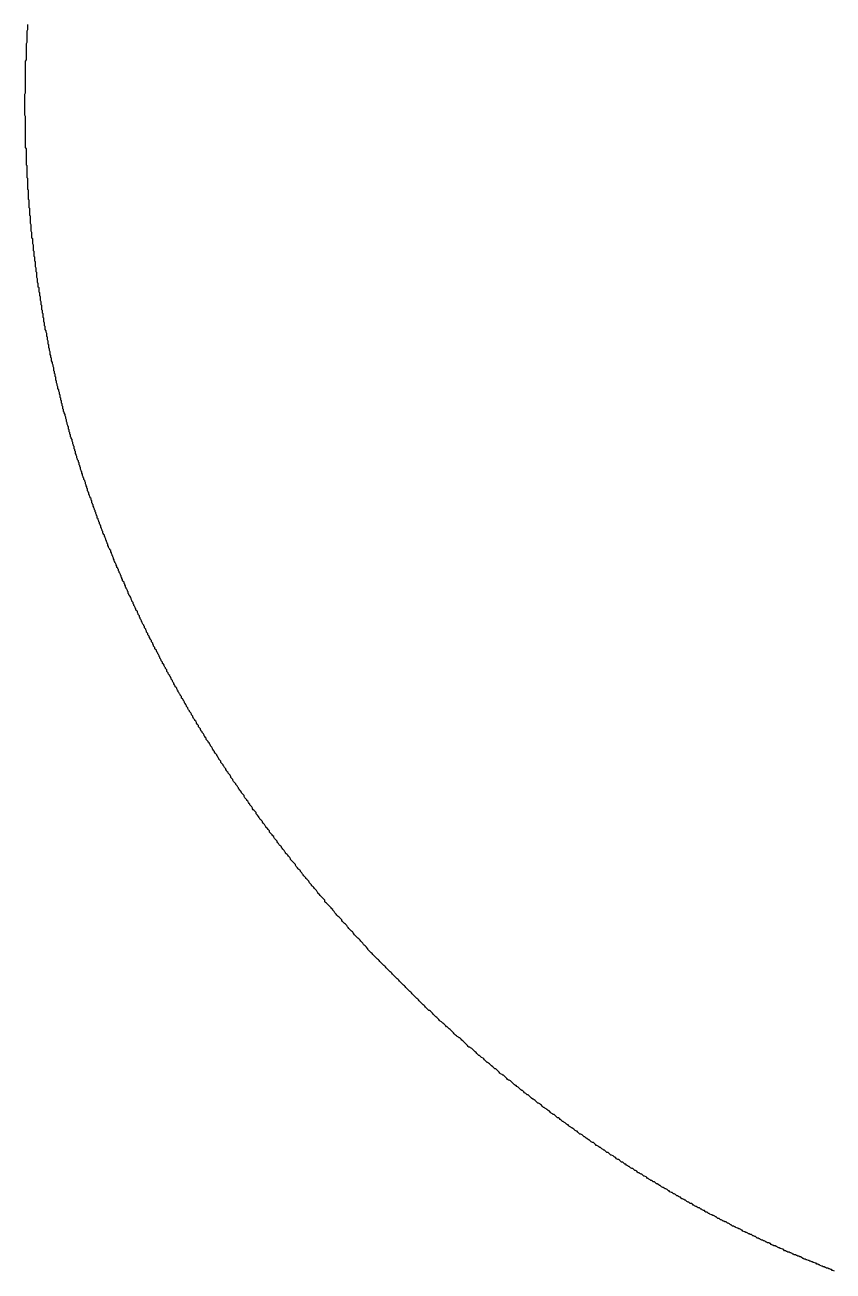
# Model space of a CAD drawing. Header units: millimetres. Extents: x 289 to 9778, y -894 to 6380.
# Drawn here: x 7107.47 to 7118.97, y 503.49 to 521.23 of the extents above; entities that cross this region are included whole.
import ezdxf

# ---------------------------------------------------------------- set-up
doc = ezdxf.new("R2010")
doc.units = ezdxf.units.MM

msp = doc.modelspace()

# ---------------------------------------------------------------- linework, layer by layer
msp.add_polyline3d([(7118.99, 503.488, 0), (7118.97, 503.498, 0), (7118.96, 503.498, 0), (7118.95, 503.508, 0), (7118.94, 503.508, 0), (7118.92, 503.518, 0), (7118.91, 503.518, 0), (7118.9, 503.528, 0), (7118.88, 503.528, 0), (7118.87, 503.538, 0), (7118.86, 503.538, 0), (7118.85, 503.548, 0), (7118.83, 503.548, 0), (7118.82, 503.558, 0), (7118.81, 503.558, 0), (7118.79, 503.568, 0), (7118.78, 503.578, 0), (7118.77, 503.578, 0), (7118.76, 503.588, 0), (7118.74, 503.588, 0), (7118.73, 503.598, 0), (7118.72, 503.598, 0), (7118.7, 503.608, 0), (7118.69, 503.608, 0), (7118.68, 503.618, 0), (7118.67, 503.618, 0), (7118.65, 503.628, 0), (7118.64, 503.628, 0), (7118.63, 503.638, 0), (7118.62, 503.638, 0), (7118.6, 503.648, 0), (7118.59, 503.648, 0), (7118.58, 503.658, 0), (7118.56, 503.658, 0), (7118.55, 503.668, 0), (7118.54, 503.668, 0), (7118.53, 503.678, 0), (7118.51, 503.688, 0), (7118.5, 503.688, 0), (7118.49, 503.698, 0), (7118.47, 503.698, 0), (7118.46, 503.708, 0), (7118.45, 503.708, 0), (7118.44, 503.718, 0), (7118.42, 503.718, 0), (7118.41, 503.728, 0), (7118.4, 503.728, 0), (7118.39, 503.738, 0), (7118.37, 503.748, 0), (7118.36, 503.748, 0), (7118.35, 503.758, 0), (7118.33, 503.758, 0), (7118.32, 503.768, 0), (7118.31, 503.768, 0), (7118.3, 503.778, 0), (7118.28, 503.778, 0), (7118.27, 503.788, 0), (7118.26, 503.798, 0), (7118.25, 503.798, 0), (7118.23, 503.808, 0), (7118.22, 503.808, 0), (7118.21, 503.818, 0), (7118.2, 503.818, 0), (7118.18, 503.828, 0), (7118.17, 503.838, 0), (7118.16, 503.838, 0), (7118.15, 503.848, 0), (7118.13, 503.848, 0), (7118.12, 503.858, 0), (7118.11, 503.858, 0), (7118.09, 503.868, 0), (7118.08, 503.878, 0), (7118.07, 503.878, 0), (7118.06, 503.888, 0), (7118.04, 503.888, 0), (7118.03, 503.898, 0), (7118.02, 503.898, 0), (7118.01, 503.908, 0), (7117.99, 503.918, 0), (7117.98, 503.918, 0), (7117.97, 503.928, 0), (7117.96, 503.928, 0), (7117.94, 503.938, 0), (7117.93, 503.948, 0), (7117.92, 503.948, 0), (7117.91, 503.958, 0), (7117.89, 503.958, 0), (7117.88, 503.968, 0), (7117.87, 503.978, 0), (7117.86, 503.978, 0), (7117.84, 503.988, 0), (7117.83, 503.988, 0), (7117.82, 503.998, 0), (7117.81, 504.008, 0), (7117.79, 504.008, 0), (7117.78, 504.018, 0), (7117.77, 504.018, 0), (7117.76, 504.028, 0), (7117.74, 504.038, 0), (7117.73, 504.038, 0), (7117.72, 504.048, 0), (7117.71, 504.048, 0), (7117.69, 504.058, 0), (7117.68, 504.068, 0), (7117.67, 504.068, 0), (7117.66, 504.078, 0), (7117.64, 504.088, 0), (7117.63, 504.088, 0), (7117.62, 504.098, 0), (7117.61, 504.098, 0), (7117.59, 504.108, 0), (7117.58, 504.118, 0), (7117.57, 504.118, 0), (7117.56, 504.128, 0), (7117.54, 504.128, 0), (7117.53, 504.138, 0), (7117.52, 504.148, 0), (7117.51, 504.148, 0), (7117.5, 504.158, 0), (7117.48, 504.168, 0), (7117.47, 504.168, 0), (7117.46, 504.178, 0), (7117.45, 504.188, 0), (7117.43, 504.188, 0), (7117.42, 504.198, 0), (7117.41, 504.198, 0), (7117.4, 504.208, 0), (7117.38, 504.218, 0), (7117.37, 504.218, 0), (7117.36, 504.228, 0), (7117.35, 504.238, 0), (7117.33, 504.238, 0), (7117.32, 504.248, 0), (7117.31, 504.258, 0), (7117.3, 504.258, 0), (7117.29, 504.268, 0), (7117.27, 504.278, 0), (7117.26, 504.278, 0), (7117.25, 504.288, 0), (7117.24, 504.288, 0), (7117.22, 504.298, 0), (7117.21, 504.308, 0), (7117.2, 504.308, 0), (7117.19, 504.318, 0), (7117.18, 504.328, 0), (7117.16, 504.328, 0), (7117.15, 504.338, 0), (7117.14, 504.348, 0), (7117.13, 504.348, 0), (7117.11, 504.358, 0), (7117.1, 504.368, 0), (7117.09, 504.368, 0), (7117.08, 504.378, 0), (7117.07, 504.388, 0), (7117.05, 504.388, 0), (7117.04, 504.398, 0), (7117.03, 504.408, 0), (7117.02, 504.408, 0), (7117, 504.418, 0), (7116.99, 504.428, 0), (7116.98, 504.428, 0), (7116.97, 504.438, 0), (7116.96, 504.448, 0), (7116.94, 504.448, 0), (7116.93, 504.458, 0), (7116.92, 504.468, 0), (7116.91, 504.468, 0), (7116.89, 504.478, 0), (7116.88, 504.488, 0), (7116.87, 504.498, 0), (7116.86, 504.498, 0), (7116.85, 504.508, 0), (7116.83, 504.518, 0), (7116.82, 504.518, 0), (7116.81, 504.528, 0), (7116.8, 504.538, 0), (7116.79, 504.538, 0), (7116.77, 504.548, 0), (7116.76, 504.558, 0), (7116.75, 504.558, 0), (7116.74, 504.568, 0), (7116.73, 504.578, 0), (7116.71, 504.588, 0), (7116.7, 504.588, 0), (7116.69, 504.598, 0), (7116.68, 504.608, 0), (7116.67, 504.608, 0), (7116.65, 504.618, 0), (7116.64, 504.628, 0), (7116.63, 504.628, 0), (7116.62, 504.638, 0), (7116.61, 504.648, 0), (7116.59, 504.658, 0), (7116.58, 504.658, 0), (7116.57, 504.668, 0), (7116.56, 504.678, 0), (7116.55, 504.678, 0), (7116.53, 504.688, 0), (7116.52, 504.698, 0), (7116.51, 504.708, 0), (7116.5, 504.708, 0), (7116.49, 504.718, 0), (7116.47, 504.728, 0), (7116.46, 504.728, 0), (7116.45, 504.738, 0), (7116.44, 504.748, 0), (7116.43, 504.758, 0), (7116.41, 504.758, 0), (7116.4, 504.768, 0), (7116.39, 504.778, 0), (7116.38, 504.778, 0), (7116.37, 504.788, 0), (7116.35, 504.798, 0), (7116.34, 504.808, 0), (7116.33, 504.808, 0), (7116.32, 504.818, 0), (7116.31, 504.828, 0), (7116.29, 504.838, 0), (7116.28, 504.838, 0), (7116.27, 504.848, 0), (7116.26, 504.858, 0), (7116.25, 504.868, 0), (7116.24, 504.868, 0), (7116.22, 504.878, 0), (7116.21, 504.888, 0), (7116.2, 504.888, 0), (7116.19, 504.898, 0), (7116.18, 504.908, 0), (7116.16, 504.918, 0), (7116.15, 504.918, 0), (7116.14, 504.928, 0), (7116.13, 504.938, 0), (7116.12, 504.948, 0), (7116.11, 504.948, 0), (7116.09, 504.958, 0), (7116.08, 504.968, 0), (7116.07, 504.978, 0), (7116.06, 504.978, 0), (7116.05, 504.988, 0), (7116.03, 504.998, 0), (7116.02, 505.008, 0), (7116.01, 505.008, 0), (7116, 505.018, 0), (7115.99, 505.028, 0), (7115.98, 505.038, 0), (7115.96, 505.038, 0), (7115.95, 505.048, 0), (7115.94, 505.058, 0), (7115.93, 505.068, 0), (7115.92, 505.078, 0), (7115.91, 505.078, 0), (7115.89, 505.088, 0), (7115.88, 505.098, 0), (7115.87, 505.108, 0), (7115.86, 505.108, 0), (7115.85, 505.118, 0), (7115.84, 505.128, 0), (7115.82, 505.138, 0), (7115.81, 505.138, 0), (7115.8, 505.148, 0), (7115.79, 505.158, 0), (7115.78, 505.168, 0), (7115.77, 505.178, 0), (7115.75, 505.178, 0), (7115.74, 505.188, 0), (7115.73, 505.198, 0), (7115.72, 505.208, 0), (7115.71, 505.208, 0), (7115.7, 505.218, 0), (7115.68, 505.228, 0), (7115.67, 505.238, 0), (7115.66, 505.248, 0), (7115.65, 505.248, 0), (7115.64, 505.258, 0), (7115.63, 505.268, 0), (7115.61, 505.278, 0), (7115.6, 505.278, 0), (7115.59, 505.288, 0), (7115.58, 505.298, 0), (7115.57, 505.308, 0), (7115.56, 505.318, 0), (7115.55, 505.318, 0), (7115.53, 505.328, 0), (7115.52, 505.338, 0), (7115.51, 505.348, 0), (7115.5, 505.358, 0), (7115.49, 505.358, 0), (7115.48, 505.368, 0), (7115.46, 505.378, 0), (7115.45, 505.388, 0), (7115.44, 505.398, 0), (7115.43, 505.398, 0), (7115.42, 505.408, 0), (7115.41, 505.418, 0), (7115.4, 505.428, 0), (7115.38, 505.438, 0), (7115.37, 505.438, 0), (7115.36, 505.448, 0), (7115.35, 505.458, 0), (7115.34, 505.468, 0), (7115.33, 505.478, 0), (7115.32, 505.478, 0), (7115.3, 505.488, 0), (7115.29, 505.498, 0), (7115.28, 505.508, 0), (7115.27, 505.518, 0), (7115.26, 505.528, 0), (7115.25, 505.528, 0), (7115.24, 505.538, 0), (7115.22, 505.548, 0), (7115.21, 505.558, 0), (7115.2, 505.568, 0), (7115.19, 505.568, 0), (7115.18, 505.578, 0), (7115.17, 505.588, 0), (7115.16, 505.598, 0), (7115.14, 505.608, 0), (7115.13, 505.618, 0), (7115.12, 505.618, 0), (7115.11, 505.628, 0), (7115.1, 505.638, 0), (7115.09, 505.648, 0), (7115.08, 505.658, 0), (7115.07, 505.668, 0), (7115.05, 505.668, 0), (7115.04, 505.678, 0), (7115.03, 505.688, 0), (7115.02, 505.698, 0), (7115.01, 505.708, 0), (7115, 505.718, 0), (7114.99, 505.718, 0), (7114.98, 505.728, 0), (7114.96, 505.738, 0), (7114.95, 505.748, 0), (7114.94, 505.758, 0), (7114.93, 505.768, 0), (7114.92, 505.768, 0), (7114.91, 505.778, 0), (7114.9, 505.788, 0), (7114.89, 505.798, 0), (7114.87, 505.808, 0), (7114.86, 505.818, 0), (7114.85, 505.818, 0), (7114.84, 505.828, 0), (7114.83, 505.838, 0), (7114.82, 505.848, 0), (7114.81, 505.858, 0), (7114.8, 505.868, 0), (7114.78, 505.878, 0), (7114.77, 505.878, 0), (7114.76, 505.888, 0), (7114.75, 505.898, 0), (7114.74, 505.908, 0), (7114.73, 505.918, 0), (7114.72, 505.928, 0), (7114.71, 505.938, 0), (7114.7, 505.938, 0), (7114.68, 505.948, 0), (7114.67, 505.958, 0), (7114.66, 505.968, 0), (7114.65, 505.978, 0), (7114.64, 505.988, 0), (7114.63, 505.998, 0), (7114.62, 505.998, 0), (7114.61, 506.008, 0), (7114.6, 506.018, 0), (7114.58, 506.028, 0), (7114.57, 506.038, 0), (7114.56, 506.048, 0), (7114.55, 506.058, 0), (7114.54, 506.058, 0), (7114.53, 506.068, 0), (7114.52, 506.078, 0), (7114.51, 506.088, 0), (7114.5, 506.098, 0), (7114.49, 506.108, 0), (7114.47, 506.118, 0), (7114.46, 506.128, 0), (7114.45, 506.128, 0), (7114.44, 506.138, 0), (7114.43, 506.148, 0), (7114.42, 506.158, 0), (7114.41, 506.168, 0), (7114.4, 506.178, 0), (7114.39, 506.188, 0), (7114.38, 506.198, 0), (7114.36, 506.208, 0), (7114.35, 506.208, 0), (7114.34, 506.218, 0), (7114.33, 506.228, 0), (7114.32, 506.238, 0), (7114.31, 506.248, 0), (7114.3, 506.258, 0), (7114.29, 506.268, 0), (7114.28, 506.278, 0), (7114.27, 506.278, 0), (7114.26, 506.288, 0), (7114.24, 506.298, 0), (7114.23, 506.308, 0), (7114.22, 506.318, 0), (7114.21, 506.328, 0), (7114.2, 506.338, 0), (7114.19, 506.348, 0), (7114.18, 506.358, 0), (7114.17, 506.368, 0), (7114.16, 506.368, 0), (7114.15, 506.378, 0), (7114.14, 506.388, 0), (7114.13, 506.398, 0), (7114.11, 506.408, 0), (7114.1, 506.418, 0), (7114.09, 506.428, 0), (7114.08, 506.438, 0), (7114.07, 506.448, 0), (7114.06, 506.458, 0), (7114.05, 506.458, 0), (7114.04, 506.468, 0), (7114.03, 506.478, 0), (7114.02, 506.488, 0), (7114.01, 506.498, 0), (7114, 506.508, 0), (7113.99, 506.518, 0), (7113.97, 506.528, 0), (7113.96, 506.538, 0), (7113.95, 506.548, 0), (7113.94, 506.558, 0), (7113.93, 506.558, 0), (7113.92, 506.568, 0), (7113.91, 506.578, 0), (7113.9, 506.588, 0), (7113.89, 506.598, 0), (7113.88, 506.608, 0), (7113.87, 506.618, 0), (7113.86, 506.628, 0), (7113.85, 506.638, 0), (7113.84, 506.648, 0), (7113.83, 506.658, 0), (7113.81, 506.668, 0), (7113.8, 506.678, 0), (7113.79, 506.678, 0), (7113.78, 506.688, 0), (7113.77, 506.698, 0), (7113.76, 506.708, 0), (7113.75, 506.718, 0), (7113.74, 506.728, 0), (7113.73, 506.738, 0), (7113.72, 506.748, 0), (7113.71, 506.758, 0), (7113.7, 506.768, 0), (7113.69, 506.778, 0), (7113.68, 506.788, 0), (7113.67, 506.798, 0), (7113.66, 506.808, 0), (7113.65, 506.808, 0), (7113.64, 506.818, 0), (7113.62, 506.828, 0), (7113.61, 506.838, 0), (7113.6, 506.848, 0), (7113.59, 506.858, 0), (7113.58, 506.868, 0), (7113.57, 506.878, 0), (7113.56, 506.888, 0), (7113.55, 506.898, 0), (7113.54, 506.908, 0), (7113.53, 506.918, 0), (7113.52, 506.928, 0), (7113.51, 506.938, 0), (7113.5, 506.948, 0), (7113.49, 506.958, 0), (7113.48, 506.968, 0), (7113.47, 506.968, 0), (7113.46, 506.978, 0), (7113.45, 506.988, 0), (7113.44, 506.998, 0), (7113.43, 507.008, 0), (7113.42, 507.018, 0), (7113.41, 507.028, 0), (7113.4, 507.038, 0), (7113.38, 507.048, 0), (7113.37, 507.058, 0), (7113.36, 507.068, 0), (7113.35, 507.078, 0), (7113.34, 507.088, 0), (7113.33, 507.098, 0), (7113.32, 507.108, 0), (7113.31, 507.118, 0), (7113.3, 507.128, 0), (7113.29, 507.138, 0), (7113.28, 507.148, 0), (7113.27, 507.158, 0), (7113.26, 507.168, 0), (7113.25, 507.178, 0), (7113.24, 507.188, 0), (7113.23, 507.198, 0), (7113.22, 507.198, 0), (7113.21, 507.208, 0), (7113.2, 507.218, 0), (7113.19, 507.228, 0), (7113.18, 507.238, 0), (7113.17, 507.248, 0), (7113.16, 507.258, 0), (7113.15, 507.268, 0), (7113.14, 507.278, 0), (7113.13, 507.288, 0), (7113.12, 507.298, 0), (7113.11, 507.308, 0), (7113.1, 507.318, 0), (7113.09, 507.328, 0), (7113.08, 507.338, 0), (7113.07, 507.348, 0), (7113.06, 507.358, 0), (7113.05, 507.368, 0), (7113.04, 507.378, 0), (7113.03, 507.388, 0), (7113.02, 507.398, 0), (7113.01, 507.408, 0), (7113, 507.418, 0), (7112.99, 507.428, 0), (7112.98, 507.438, 0), (7112.97, 507.448, 0), (7112.96, 507.458, 0), (7112.95, 507.468, 0), (7112.94, 507.478, 0), (7112.93, 507.488, 0), (7112.92, 507.498, 0), (7112.91, 507.508, 0), (7112.9, 507.518, 0), (7112.89, 507.528, 0), (7112.88, 507.538, 0), (7112.87, 507.548, 0), (7112.86, 507.558, 0), (7112.85, 507.568, 0), (7112.84, 507.578, 0), (7112.83, 507.588, 0), (7112.82, 507.598, 0), (7112.81, 507.608, 0), (7112.8, 507.618, 0), (7112.79, 507.628, 0), (7112.78, 507.638, 0), (7112.77, 507.648, 0), (7112.76, 507.658, 0), (7112.75, 507.668, 0), (7112.74, 507.678, 0), (7112.73, 507.688, 0), (7112.72, 507.698, 0), (7112.71, 507.708, 0), (7112.7, 507.718, 0), (7112.69, 507.728, 0), (7112.68, 507.738, 0), (7112.67, 507.748, 0), (7112.66, 507.758, 0), (7112.65, 507.768, 0), (7112.64, 507.778, 0), (7112.63, 507.788, 0), (7112.62, 507.798, 0), (7112.61, 507.808, 0), (7112.6, 507.818, 0), (7112.59, 507.828, 0), (7112.58, 507.838, 0), (7112.57, 507.848, 0), (7112.56, 507.858, 0), (7112.55, 507.868, 0), (7112.54, 507.878, 0), (7112.53, 507.888, 0), (7112.52, 507.898, 0), (7112.51, 507.908, 0), (7112.5, 507.918, 0), (7112.49, 507.928, 0), (7112.48, 507.938, 0), (7112.47, 507.948, 0), (7112.46, 507.958, 0), (7112.45, 507.968, 0), (7112.44, 507.978, 0), (7112.43, 507.988, 0), (7112.42, 507.998, 0), (7112.41, 508.008, 0), (7112.4, 508.018, 0), (7112.39, 508.028, 0), (7112.38, 508.038, 0), (7112.37, 508.048, 0), (7112.36, 508.058, 0), (7112.35, 508.068, 0), (7112.35, 508.078, 0), (7112.34, 508.088, 0), (7112.33, 508.098, 0), (7112.32, 508.108, 0), (7112.31, 508.118, 0), (7112.3, 508.128, 0), (7112.29, 508.138, 0), (7112.28, 508.158, 0), (7112.27, 508.168, 0), (7112.26, 508.178, 0), (7112.25, 508.188, 0), (7112.24, 508.198, 0), (7112.23, 508.208, 0), (7112.22, 508.218, 0), (7112.21, 508.228, 0), (7112.2, 508.238, 0), (7112.19, 508.248, 0), (7112.18, 508.258, 0), (7112.17, 508.268, 0), (7112.16, 508.278, 0), (7112.15, 508.288, 0), (7112.14, 508.298, 0), (7112.14, 508.308, 0), (7112.13, 508.318, 0), (7112.12, 508.328, 0), (7112.11, 508.338, 0), (7112.1, 508.348, 0), (7112.09, 508.358, 0), (7112.08, 508.368, 0), (7112.07, 508.378, 0), (7112.06, 508.388, 0), (7112.05, 508.408, 0), (7112.04, 508.418, 0), (7112.03, 508.428, 0), (7112.02, 508.438, 0), (7112.01, 508.448, 0), (7112, 508.458, 0), (7111.99, 508.468, 0), (7111.98, 508.478, 0), (7111.98, 508.488, 0), (7111.97, 508.498, 0), (7111.96, 508.508, 0), (7111.95, 508.518, 0), (7111.94, 508.528, 0), (7111.93, 508.538, 0), (7111.92, 508.548, 0), (7111.91, 508.558, 0), (7111.9, 508.568, 0), (7111.89, 508.578, 0), (7111.88, 508.588, 0), (7111.87, 508.608, 0), (7111.86, 508.618, 0), (7111.85, 508.628, 0), (7111.85, 508.638, 0), (7111.84, 508.648, 0), (7111.83, 508.658, 0), (7111.82, 508.668, 0), (7111.81, 508.678, 0), (7111.8, 508.688, 0), (7111.79, 508.698, 0), (7111.78, 508.708, 0), (7111.77, 508.718, 0), (7111.76, 508.728, 0), (7111.75, 508.738, 0), (7111.74, 508.748, 0), (7111.74, 508.768, 0), (7111.73, 508.778, 0), (7111.72, 508.788, 0), (7111.71, 508.798, 0), (7111.7, 508.808, 0), (7111.69, 508.818, 0), (7111.68, 508.828, 0), (7111.67, 508.838, 0), (7111.66, 508.848, 0), (7111.65, 508.858, 0), (7111.64, 508.868, 0), (7111.64, 508.878, 0), (7111.63, 508.888, 0), (7111.62, 508.908, 0), (7111.61, 508.918, 0), (7111.6, 508.928, 0), (7111.59, 508.938, 0), (7111.58, 508.948, 0), (7111.57, 508.958, 0), (7111.56, 508.968, 0), (7111.55, 508.978, 0), (7111.55, 508.988, 0), (7111.54, 508.998, 0), (7111.53, 509.008, 0), (7111.52, 509.018, 0), (7111.51, 509.038, 0), (7111.5, 509.048, 0), (7111.49, 509.058, 0), (7111.48, 509.068, 0), (7111.47, 509.078, 0), (7111.47, 509.088, 0), (7111.46, 509.098, 0), (7111.45, 509.108, 0), (7111.44, 509.118, 0), (7111.43, 509.128, 0), (7111.42, 509.138, 0), (7111.41, 509.158, 0), (7111.4, 509.168, 0), (7111.39, 509.178, 0), (7111.39, 509.188, 0), (7111.38, 509.198, 0), (7111.37, 509.208, 0), (7111.36, 509.218, 0), (7111.35, 509.228, 0), (7111.34, 509.238, 0), (7111.33, 509.248, 0), (7111.32, 509.268, 0), (7111.32, 509.278, 0), (7111.31, 509.288, 0), (7111.3, 509.298, 0), (7111.29, 509.308, 0), (7111.28, 509.318, 0), (7111.27, 509.328, 0), (7111.26, 509.338, 0), (7111.25, 509.348, 0), (7111.25, 509.358, 0), (7111.24, 509.378, 0), (7111.23, 509.388, 0), (7111.22, 509.398, 0), (7111.21, 509.408, 0), (7111.2, 509.418, 0), (7111.19, 509.428, 0), (7111.18, 509.438, 0), (7111.18, 509.448, 0), (7111.17, 509.458, 0), (7111.16, 509.478, 0), (7111.15, 509.488, 0), (7111.14, 509.498, 0), (7111.13, 509.508, 0), (7111.12, 509.518, 0), (7111.12, 509.528, 0), (7111.11, 509.538, 0), (7111.1, 509.548, 0), (7111.09, 509.558, 0), (7111.08, 509.578, 0), (7111.07, 509.588, 0), (7111.06, 509.598, 0), (7111.06, 509.608, 0), (7111.05, 509.618, 0), (7111.04, 509.628, 0), (7111.03, 509.638, 0), (7111.02, 509.648, 0), (7111.01, 509.668, 0), (7111.01, 509.678, 0), (7111, 509.688, 0), (7110.99, 509.698, 0), (7110.98, 509.708, 0), (7110.97, 509.718, 0), (7110.96, 509.728, 0), (7110.95, 509.738, 0), (7110.95, 509.758, 0), (7110.94, 509.768, 0), (7110.93, 509.778, 0), (7110.92, 509.788, 0), (7110.91, 509.798, 0), (7110.9, 509.808, 0), (7110.9, 509.818, 0), (7110.89, 509.828, 0), (7110.88, 509.848, 0), (7110.87, 509.858, 0), (7110.86, 509.868, 0), (7110.85, 509.878, 0), (7110.85, 509.888, 0), (7110.84, 509.898, 0), (7110.83, 509.908, 0), (7110.82, 509.918, 0), (7110.81, 509.938, 0), (7110.8, 509.948, 0), (7110.8, 509.958, 0), (7110.79, 509.968, 0), (7110.78, 509.978, 0), (7110.77, 509.988, 0), (7110.76, 509.998, 0), (7110.76, 510.018, 0), (7110.75, 510.028, 0), (7110.74, 510.038, 0), (7110.73, 510.048, 0), (7110.72, 510.058, 0), (7110.71, 510.068, 0), (7110.71, 510.078, 0), (7110.7, 510.098, 0), (7110.69, 510.108, 0), (7110.68, 510.118, 0), (7110.67, 510.128, 0), (7110.67, 510.138, 0), (7110.66, 510.148, 0), (7110.65, 510.158, 0), (7110.64, 510.178, 0), (7110.63, 510.188, 0), (7110.63, 510.198, 0), (7110.62, 510.208, 0), (7110.61, 510.218, 0), (7110.6, 510.228, 0), (7110.59, 510.248, 0), (7110.59, 510.258, 0), (7110.58, 510.268, 0), (7110.57, 510.278, 0), (7110.56, 510.288, 0), (7110.55, 510.298, 0), (7110.55, 510.308, 0), (7110.54, 510.328, 0), (7110.53, 510.338, 0), (7110.52, 510.348, 0), (7110.51, 510.358, 0), (7110.51, 510.368, 0), (7110.5, 510.378, 0), (7110.49, 510.398, 0), (7110.48, 510.408, 0), (7110.47, 510.418, 0), (7110.47, 510.428, 0), (7110.46, 510.438, 0), (7110.45, 510.448, 0), (7110.44, 510.458, 0), (7110.43, 510.478, 0), (7110.43, 510.488, 0), (7110.42, 510.498, 0), (7110.41, 510.508, 0), (7110.4, 510.518, 0), (7110.4, 510.528, 0), (7110.39, 510.548, 0), (7110.38, 510.558, 0), (7110.37, 510.568, 0), (7110.36, 510.578, 0), (7110.36, 510.588, 0), (7110.35, 510.598, 0), (7110.34, 510.618, 0), (7110.33, 510.628, 0), (7110.33, 510.638, 0), (7110.32, 510.648, 0), (7110.31, 510.658, 0), (7110.3, 510.678, 0), (7110.29, 510.688, 0), (7110.29, 510.698, 0), (7110.28, 510.708, 0), (7110.27, 510.718, 0), (7110.26, 510.728, 0), (7110.26, 510.748, 0), (7110.25, 510.758, 0), (7110.24, 510.768, 0), (7110.23, 510.778, 0), (7110.23, 510.788, 0), (7110.22, 510.798, 0), (7110.21, 510.818, 0), (7110.2, 510.828, 0), (7110.2, 510.838, 0), (7110.19, 510.848, 0), (7110.18, 510.858, 0), (7110.17, 510.878, 0), (7110.17, 510.888, 0), (7110.16, 510.898, 0), (7110.15, 510.908, 0), (7110.14, 510.918, 0), (7110.14, 510.928, 0), (7110.13, 510.948, 0), (7110.12, 510.958, 0), (7110.11, 510.968, 0), (7110.11, 510.978, 0), (7110.1, 510.988, 0), (7110.09, 511.008, 0), (7110.08, 511.018, 0), (7110.08, 511.028, 0), (7110.07, 511.038, 0), (7110.06, 511.048, 0), (7110.05, 511.058, 0), (7110.05, 511.078, 0), (7110.04, 511.088, 0), (7110.03, 511.098, 0), (7110.02, 511.108, 0), (7110.02, 511.118, 0), (7110.01, 511.138, 0), (7110, 511.148, 0), (7109.99, 511.158, 0), (7109.99, 511.168, 0), (7109.98, 511.178, 0), (7109.97, 511.198, 0), (7109.97, 511.208, 0), (7109.96, 511.218, 0), (7109.95, 511.228, 0), (7109.94, 511.238, 0), (7109.94, 511.258, 0), (7109.93, 511.268, 0), (7109.92, 511.278, 0), (7109.91, 511.288, 0), (7109.91, 511.298, 0), (7109.9, 511.318, 0), (7109.89, 511.328, 0), (7109.89, 511.338, 0), (7109.88, 511.348, 0), (7109.87, 511.358, 0), (7109.86, 511.378, 0), (7109.86, 511.388, 0), (7109.85, 511.398, 0), (7109.84, 511.408, 0), (7109.84, 511.418, 0), (7109.83, 511.438, 0), (7109.82, 511.448, 0), (7109.81, 511.458, 0), (7109.81, 511.468, 0), (7109.8, 511.478, 0), (7109.79, 511.498, 0), (7109.79, 511.508, 0), (7109.78, 511.518, 0), (7109.77, 511.528, 0), (7109.77, 511.538, 0), (7109.76, 511.558, 0), (7109.75, 511.568, 0), (7109.74, 511.578, 0), (7109.74, 511.588, 0), (7109.73, 511.608, 0), (7109.72, 511.618, 0), (7109.72, 511.628, 0), (7109.71, 511.638, 0), (7109.7, 511.648, 0), (7109.7, 511.668, 0), (7109.69, 511.678, 0), (7109.68, 511.688, 0), (7109.68, 511.698, 0), (7109.67, 511.708, 0), (7109.66, 511.728, 0), (7109.65, 511.738, 0), (7109.65, 511.748, 0), (7109.64, 511.758, 0), (7109.63, 511.778, 0), (7109.63, 511.788, 0), (7109.62, 511.798, 0), (7109.61, 511.808, 0), (7109.61, 511.818, 0), (7109.6, 511.838, 0), (7109.59, 511.848, 0), (7109.59, 511.858, 0), (7109.58, 511.868, 0), (7109.57, 511.888, 0), (7109.57, 511.898, 0), (7109.56, 511.908, 0), (7109.55, 511.918, 0), (7109.55, 511.928, 0), (7109.54, 511.948, 0), (7109.53, 511.958, 0), (7109.53, 511.968, 0), (7109.52, 511.978, 0), (7109.51, 511.998, 0), (7109.51, 512.008, 0), (7109.5, 512.018, 0), (7109.49, 512.028, 0), (7109.49, 512.048, 0), (7109.48, 512.058, 0), (7109.47, 512.068, 0), (7109.47, 512.078, 0), (7109.46, 512.088, 0), (7109.45, 512.108, 0), (7109.45, 512.118, 0), (7109.44, 512.128, 0), (7109.43, 512.138, 0), (7109.43, 512.158, 0), (7109.42, 512.168, 0), (7109.41, 512.178, 0), (7109.41, 512.188, 0), (7109.4, 512.208, 0), (7109.39, 512.218, 0), (7109.39, 512.228, 0), (7109.38, 512.238, 0), (7109.38, 512.248, 0), (7109.37, 512.268, 0), (7109.36, 512.278, 0), (7109.36, 512.288, 0), (7109.35, 512.298, 0), (7109.34, 512.318, 0), (7109.34, 512.328, 0), (7109.33, 512.338, 0), (7109.32, 512.348, 0), (7109.32, 512.368, 0), (7109.31, 512.378, 0), (7109.3, 512.388, 0), (7109.3, 512.398, 0), (7109.29, 512.418, 0), (7109.29, 512.428, 0), (7109.28, 512.438, 0), (7109.27, 512.448, 0), (7109.27, 512.468, 0), (7109.26, 512.478, 0), (7109.25, 512.488, 0), (7109.25, 512.498, 0), (7109.24, 512.518, 0), (7109.24, 512.528, 0), (7109.23, 512.538, 0), (7109.22, 512.548, 0), (7109.22, 512.568, 0), (7109.21, 512.578, 0), (7109.2, 512.588, 0), (7109.2, 512.598, 0), (7109.19, 512.618, 0), (7109.19, 512.628, 0), (7109.18, 512.638, 0), (7109.17, 512.648, 0), (7109.17, 512.668, 0), (7109.16, 512.678, 0), (7109.16, 512.688, 0), (7109.15, 512.698, 0), (7109.14, 512.718, 0), (7109.14, 512.728, 0), (7109.13, 512.738, 0), (7109.13, 512.748, 0), (7109.12, 512.768, 0), (7109.11, 512.778, 0), (7109.11, 512.788, 0), (7109.1, 512.798, 0), (7109.1, 512.818, 0), (7109.09, 512.828, 0), (7109.08, 512.838, 0), (7109.08, 512.848, 0), (7109.07, 512.868, 0), (7109.07, 512.878, 0), (7109.06, 512.888, 0), (7109.05, 512.898, 0), (7109.05, 512.918, 0), (7109.04, 512.928, 0), (7109.04, 512.938, 0), (7109.03, 512.958, 0), (7109.02, 512.968, 0), (7109.02, 512.978, 0), (7109.01, 512.988, 0), (7109.01, 513.008, 0), (7109, 513.018, 0), (7108.99, 513.028, 0), (7108.99, 513.038, 0), (7108.98, 513.058, 0), (7108.98, 513.068, 0), (7108.97, 513.078, 0), (7108.97, 513.088, 0), (7108.96, 513.108, 0), (7108.95, 513.118, 0), (7108.95, 513.128, 0), (7108.94, 513.138, 0), (7108.94, 513.158, 0), (7108.93, 513.168, 0), (7108.93, 513.178, 0), (7108.92, 513.198, 0), (7108.91, 513.208, 0), (7108.91, 513.218, 0), (7108.9, 513.228, 0), (7108.9, 513.248, 0), (7108.89, 513.258, 0), (7108.89, 513.268, 0), (7108.88, 513.278, 0), (7108.88, 513.298, 0), (7108.87, 513.308, 0), (7108.86, 513.318, 0), (7108.86, 513.338, 0), (7108.85, 513.348, 0), (7108.85, 513.358, 0), (7108.84, 513.368, 0), (7108.84, 513.388, 0), (7108.83, 513.398, 0), (7108.83, 513.408, 0), (7108.82, 513.428, 0), (7108.81, 513.438, 0), (7108.81, 513.448, 0), (7108.8, 513.458, 0), (7108.8, 513.478, 0), (7108.79, 513.488, 0), (7108.79, 513.498, 0), (7108.78, 513.508, 0), (7108.78, 513.528, 0), (7108.77, 513.538, 0), (7108.77, 513.548, 0), (7108.76, 513.568, 0), (7108.75, 513.578, 0), (7108.75, 513.588, 0), (7108.74, 513.598, 0), (7108.74, 513.618, 0), (7108.73, 513.628, 0), (7108.73, 513.638, 0), (7108.72, 513.658, 0), (7108.72, 513.668, 0), (7108.71, 513.678, 0), (7108.71, 513.688, 0), (7108.7, 513.708, 0), (7108.7, 513.718, 0), (7108.69, 513.728, 0), (7108.69, 513.748, 0), (7108.68, 513.758, 0), (7108.68, 513.768, 0), (7108.67, 513.778, 0), (7108.66, 513.798, 0), (7108.66, 513.808, 0), (7108.65, 513.818, 0), (7108.65, 513.838, 0), (7108.64, 513.848, 0), (7108.64, 513.858, 0), (7108.63, 513.878, 0), (7108.63, 513.888, 0), (7108.62, 513.898, 0), (7108.62, 513.908, 0), (7108.61, 513.928, 0), (7108.61, 513.938, 0), (7108.6, 513.948, 0), (7108.6, 513.968, 0), (7108.59, 513.978, 0), (7108.59, 513.988, 0), (7108.58, 513.998, 0), (7108.58, 514.018, 0), (7108.57, 514.028, 0), (7108.57, 514.038, 0), (7108.56, 514.058, 0), (7108.56, 514.068, 0), (7108.55, 514.078, 0), (7108.55, 514.098, 0), (7108.54, 514.108, 0), (7108.54, 514.118, 0), (7108.53, 514.128, 0), (7108.53, 514.148, 0), (7108.52, 514.158, 0), (7108.52, 514.168, 0), (7108.51, 514.188, 0), (7108.51, 514.198, 0), (7108.5, 514.208, 0), (7108.5, 514.228, 0), (7108.5, 514.238, 0), (7108.49, 514.248, 0), (7108.49, 514.258, 0), (7108.48, 514.278, 0), (7108.48, 514.288, 0), (7108.47, 514.298, 0), (7108.47, 514.318, 0), (7108.46, 514.328, 0), (7108.46, 514.338, 0), (7108.45, 514.358, 0), (7108.45, 514.368, 0), (7108.44, 514.378, 0), (7108.44, 514.398, 0), (7108.43, 514.408, 0), (7108.43, 514.418, 0), (7108.42, 514.428, 0), (7108.42, 514.448, 0), (7108.42, 514.458, 0), (7108.41, 514.468, 0), (7108.41, 514.488, 0), (7108.4, 514.498, 0), (7108.4, 514.508, 0), (7108.39, 514.528, 0), (7108.39, 514.538, 0), (7108.38, 514.548, 0), (7108.38, 514.568, 0), (7108.37, 514.578, 0), (7108.37, 514.588, 0), (7108.36, 514.598, 0), (7108.36, 514.618, 0), (7108.36, 514.628, 0), (7108.35, 514.638, 0), (7108.35, 514.658, 0), (7108.34, 514.668, 0), (7108.34, 514.678, 0), (7108.33, 514.698, 0), (7108.33, 514.708, 0), (7108.33, 514.718, 0), (7108.32, 514.738, 0), (7108.32, 514.748, 0), (7108.31, 514.758, 0), (7108.31, 514.778, 0), (7108.3, 514.788, 0), (7108.3, 514.798, 0), (7108.29, 514.818, 0), (7108.29, 514.828, 0), (7108.29, 514.838, 0), (7108.28, 514.848, 0), (7108.28, 514.868, 0), (7108.27, 514.878, 0), (7108.27, 514.888, 0), (7108.26, 514.908, 0), (7108.26, 514.918, 0), (7108.26, 514.928, 0), (7108.25, 514.948, 0), (7108.25, 514.958, 0), (7108.24, 514.968, 0), (7108.24, 514.988, 0), (7108.24, 514.998, 0), (7108.23, 515.008, 0), (7108.23, 515.028, 0), (7108.22, 515.038, 0), (7108.22, 515.048, 0), (7108.21, 515.068, 0), (7108.21, 515.078, 0), (7108.21, 515.088, 0), (7108.2, 515.108, 0), (7108.2, 515.118, 0), (7108.19, 515.128, 0), (7108.19, 515.148, 0), (7108.19, 515.158, 0), (7108.18, 515.168, 0), (7108.18, 515.188, 0), (7108.17, 515.198, 0), (7108.17, 515.208, 0), (7108.17, 515.228, 0), (7108.16, 515.238, 0), (7108.16, 515.248, 0), (7108.15, 515.268, 0), (7108.15, 515.278, 0), (7108.15, 515.288, 0), (7108.14, 515.308, 0), (7108.14, 515.318, 0), (7108.14, 515.328, 0), (7108.13, 515.348, 0), (7108.13, 515.358, 0), (7108.12, 515.368, 0), (7108.12, 515.388, 0), (7108.12, 515.398, 0), (7108.11, 515.408, 0), (7108.11, 515.428, 0), (7108.1, 515.438, 0), (7108.1, 515.448, 0), (7108.1, 515.468, 0), (7108.09, 515.478, 0), (7108.09, 515.488, 0), (7108.09, 515.508, 0), (7108.08, 515.518, 0), (7108.08, 515.528, 0), (7108.07, 515.548, 0), (7108.07, 515.558, 0), (7108.07, 515.568, 0), (7108.06, 515.588, 0), (7108.06, 515.598, 0), (7108.06, 515.608, 0), (7108.05, 515.628, 0), (7108.05, 515.638, 0), (7108.05, 515.648, 0), (7108.04, 515.668, 0), (7108.04, 515.678, 0), (7108.04, 515.688, 0), (7108.03, 515.708, 0), (7108.03, 515.718, 0), (7108.02, 515.728, 0), (7108.02, 515.748, 0), (7108.02, 515.758, 0), (7108.01, 515.768, 0), (7108.01, 515.788, 0), (7108.01, 515.798, 0), (7108, 515.808, 0), (7108, 515.828, 0), (7108, 515.838, 0), (7107.99, 515.848, 0), (7107.99, 515.868, 0), (7107.99, 515.878, 0), (7107.98, 515.888, 0), (7107.98, 515.908, 0), (7107.98, 515.918, 0), (7107.97, 515.928, 0), (7107.97, 515.948, 0), (7107.97, 515.958, 0), (7107.96, 515.978, 0), (7107.96, 515.988, 0), (7107.96, 515.998, 0), (7107.95, 516.018, 0), (7107.95, 516.028, 0), (7107.95, 516.038, 0), (7107.94, 516.058, 0), (7107.94, 516.068, 0), (7107.94, 516.078, 0), (7107.93, 516.098, 0), (7107.93, 516.108, 0), (7107.93, 516.118, 0), (7107.92, 516.138, 0), (7107.92, 516.148, 0), (7107.92, 516.158, 0), (7107.91, 516.178, 0), (7107.91, 516.188, 0), (7107.91, 516.198, 0), (7107.91, 516.218, 0), (7107.9, 516.228, 0), (7107.9, 516.248, 0), (7107.9, 516.258, 0), (7107.89, 516.268, 0), (7107.89, 516.288, 0), (7107.89, 516.298, 0), (7107.88, 516.308, 0), (7107.88, 516.328, 0), (7107.88, 516.338, 0), (7107.88, 516.348, 0), (7107.87, 516.368, 0), (7107.87, 516.378, 0), (7107.87, 516.388, 0), (7107.86, 516.408, 0), (7107.86, 516.418, 0), (7107.86, 516.428, 0), (7107.85, 516.448, 0), (7107.85, 516.458, 0), (7107.85, 516.478, 0), (7107.85, 516.488, 0), (7107.84, 516.498, 0), (7107.84, 516.518, 0), (7107.84, 516.528, 0), (7107.83, 516.538, 0), (7107.83, 516.558, 0), (7107.83, 516.568, 0), (7107.83, 516.578, 0), (7107.82, 516.598, 0), (7107.82, 516.608, 0), (7107.82, 516.618, 0), (7107.81, 516.638, 0), (7107.81, 516.648, 0), (7107.81, 516.668, 0), (7107.81, 516.678, 0), (7107.8, 516.688, 0), (7107.8, 516.708, 0), (7107.8, 516.718, 0), (7107.8, 516.728, 0), (7107.79, 516.748, 0), (7107.79, 516.758, 0), (7107.79, 516.768, 0), (7107.79, 516.788, 0), (7107.78, 516.798, 0), (7107.78, 516.818, 0), (7107.78, 516.828, 0), (7107.78, 516.838, 0), (7107.77, 516.858, 0), (7107.77, 516.868, 0), (7107.77, 516.878, 0), (7107.76, 516.898, 0), (7107.76, 516.908, 0), (7107.76, 516.918, 0), (7107.76, 516.938, 0), (7107.75, 516.948, 0), (7107.75, 516.968, 0), (7107.75, 516.978, 0), (7107.75, 516.988, 0), (7107.74, 517.008, 0), (7107.74, 517.018, 0), (7107.74, 517.028, 0), (7107.74, 517.048, 0), (7107.74, 517.058, 0), (7107.73, 517.068, 0), (7107.73, 517.088, 0), (7107.73, 517.098, 0), (7107.73, 517.118, 0), (7107.72, 517.128, 0), (7107.72, 517.138, 0), (7107.72, 517.158, 0), (7107.72, 517.168, 0), (7107.71, 517.178, 0), (7107.71, 517.198, 0), (7107.71, 517.208, 0), (7107.71, 517.228, 0), (7107.71, 517.238, 0), (7107.7, 517.248, 0), (7107.7, 517.268, 0), (7107.7, 517.278, 0), (7107.7, 517.288, 0), (7107.69, 517.308, 0), (7107.69, 517.318, 0), (7107.69, 517.328, 0), (7107.69, 517.348, 0), (7107.69, 517.358, 0), (7107.68, 517.378, 0), (7107.68, 517.388, 0), (7107.68, 517.398, 0), (7107.68, 517.418, 0), (7107.67, 517.428, 0), (7107.67, 517.438, 0), (7107.67, 517.458, 0), (7107.67, 517.468, 0), (7107.67, 517.488, 0), (7107.66, 517.498, 0), (7107.66, 517.508, 0), (7107.66, 517.528, 0), (7107.66, 517.538, 0), (7107.66, 517.548, 0), (7107.65, 517.568, 0), (7107.65, 517.578, 0), (7107.65, 517.598, 0), (7107.65, 517.608, 0), (7107.65, 517.618, 0), (7107.64, 517.638, 0), (7107.64, 517.648, 0), (7107.64, 517.658, 0), (7107.64, 517.678, 0), (7107.64, 517.688, 0), (7107.64, 517.708, 0), (7107.63, 517.718, 0), (7107.63, 517.728, 0), (7107.63, 517.748, 0), (7107.63, 517.758, 0), (7107.63, 517.768, 0), (7107.62, 517.788, 0), (7107.62, 517.798, 0), (7107.62, 517.818, 0), (7107.62, 517.828, 0), (7107.62, 517.838, 0), (7107.62, 517.858, 0), (7107.61, 517.868, 0), (7107.61, 517.878, 0), (7107.61, 517.898, 0), (7107.61, 517.908, 0), (7107.61, 517.928, 0), (7107.6, 517.938, 0), (7107.6, 517.948, 0), (7107.6, 517.968, 0), (7107.6, 517.978, 0), (7107.6, 517.988, 0), (7107.6, 518.008, 0), (7107.59, 518.018, 0), (7107.59, 518.038, 0), (7107.59, 518.048, 0), (7107.59, 518.058, 0), (7107.59, 518.078, 0), (7107.59, 518.088, 0), (7107.59, 518.098, 0), (7107.58, 518.118, 0), (7107.58, 518.128, 0), (7107.58, 518.148, 0), (7107.58, 518.158, 0), (7107.58, 518.168, 0), (7107.58, 518.188, 0), (7107.57, 518.198, 0), (7107.57, 518.218, 0), (7107.57, 518.228, 0), (7107.57, 518.238, 0), (7107.57, 518.258, 0), (7107.57, 518.268, 0), (7107.57, 518.278, 0), (7107.56, 518.298, 0), (7107.56, 518.308, 0), (7107.56, 518.328, 0), (7107.56, 518.338, 0), (7107.56, 518.348, 0), (7107.56, 518.368, 0), (7107.56, 518.378, 0), (7107.56, 518.388, 0), (7107.55, 518.408, 0), (7107.55, 518.418, 0), (7107.55, 518.438, 0), (7107.55, 518.448, 0), (7107.55, 518.458, 0), (7107.55, 518.478, 0), (7107.55, 518.488, 0), (7107.55, 518.508, 0), (7107.54, 518.518, 0), (7107.54, 518.528, 0), (7107.54, 518.548, 0), (7107.54, 518.558, 0), (7107.54, 518.568, 0), (7107.54, 518.588, 0), (7107.54, 518.598, 0), (7107.54, 518.618, 0), (7107.53, 518.628, 0), (7107.53, 518.638, 0), (7107.53, 518.658, 0), (7107.53, 518.668, 0), (7107.53, 518.678, 0), (7107.53, 518.698, 0), (7107.53, 518.708, 0), (7107.53, 518.728, 0), (7107.53, 518.738, 0), (7107.52, 518.748, 0), (7107.52, 518.768, 0), (7107.52, 518.778, 0), (7107.52, 518.798, 0), (7107.52, 518.808, 0), (7107.52, 518.818, 0), (7107.52, 518.838, 0), (7107.52, 518.848, 0), (7107.52, 518.858, 0), (7107.52, 518.878, 0), (7107.51, 518.888, 0), (7107.51, 518.908, 0), (7107.51, 518.918, 0), (7107.51, 518.928, 0), (7107.51, 518.948, 0), (7107.51, 518.958, 0), (7107.51, 518.978, 0), (7107.51, 518.988, 0), (7107.51, 518.998, 0), (7107.51, 519.018, 0), (7107.51, 519.028, 0), (7107.51, 519.048, 0), (7107.5, 519.058, 0), (7107.5, 519.068, 0), (7107.5, 519.088, 0), (7107.5, 519.098, 0), (7107.5, 519.108, 0), (7107.5, 519.128, 0), (7107.5, 519.138, 0), (7107.5, 519.158, 0), (7107.5, 519.168, 0), (7107.5, 519.178, 0), (7107.5, 519.198, 0), (7107.5, 519.208, 0), (7107.5, 519.228, 0), (7107.49, 519.238, 0), (7107.49, 519.248, 0), (7107.49, 519.268, 0), (7107.49, 519.278, 0), (7107.49, 519.288, 0), (7107.49, 519.308, 0), (7107.49, 519.318, 0), (7107.49, 519.338, 0), (7107.49, 519.348, 0), (7107.49, 519.358, 0), (7107.49, 519.378, 0), (7107.49, 519.388, 0), (7107.49, 519.408, 0), (7107.49, 519.418, 0), (7107.49, 519.428, 0), (7107.49, 519.448, 0), (7107.49, 519.458, 0), (7107.49, 519.468, 0), (7107.48, 519.488, 0), (7107.48, 519.498, 0), (7107.48, 519.518, 0), (7107.48, 519.528, 0), (7107.48, 519.538, 0), (7107.48, 519.558, 0), (7107.48, 519.568, 0), (7107.48, 519.588, 0), (7107.48, 519.598, 0), (7107.48, 519.608, 0), (7107.48, 519.628, 0), (7107.48, 519.638, 0), (7107.48, 519.658, 0), (7107.48, 519.668, 0), (7107.48, 519.678, 0), (7107.48, 519.698, 0), (7107.48, 519.708, 0), (7107.48, 519.718, 0), (7107.48, 519.738, 0), (7107.48, 519.748, 0), (7107.48, 519.768, 0), (7107.48, 519.778, 0), (7107.48, 519.788, 0), (7107.48, 519.808, 0), (7107.48, 519.818, 0), (7107.48, 519.838, 0), (7107.48, 519.848, 0), (7107.48, 519.858, 0), (7107.48, 519.878, 0), (7107.48, 519.888, 0), (7107.48, 519.908, 0), (7107.48, 519.918, 0), (7107.48, 519.928, 0), (7107.47, 519.948, 0), (7107.47, 519.958, 0), (7107.47, 519.968, 0), (7107.47, 519.988, 0), (7107.47, 519.998, 0), (7107.47, 520.018, 0), (7107.47, 520.028, 0), (7107.47, 520.038, 0), (7107.47, 520.058, 0), (7107.47, 520.068, 0), (7107.47, 520.088, 0), (7107.47, 520.098, 0), (7107.47, 520.108, 0), (7107.47, 520.128, 0), (7107.47, 520.138, 0), (7107.47, 520.148, 0), (7107.47, 520.168, 0), (7107.47, 520.178, 0), (7107.47, 520.198, 0), (7107.47, 520.208, 0), (7107.47, 520.218, 0), (7107.47, 520.238, 0), (7107.47, 520.248, 0), (7107.48, 520.268, 0), (7107.48, 520.278, 0), (7107.48, 520.288, 0), (7107.48, 520.308, 0), (7107.48, 520.318, 0), (7107.48, 520.338, 0), (7107.48, 520.348, 0), (7107.48, 520.358, 0), (7107.48, 520.378, 0), (7107.48, 520.388, 0), (7107.48, 520.398, 0), (7107.48, 520.418, 0), (7107.48, 520.428, 0), (7107.48, 520.448, 0), (7107.48, 520.458, 0), (7107.48, 520.468, 0), (7107.48, 520.488, 0), (7107.48, 520.498, 0), (7107.48, 520.518, 0), (7107.48, 520.528, 0), (7107.48, 520.538, 0), (7107.48, 520.558, 0), (7107.48, 520.568, 0), (7107.48, 520.578, 0), (7107.48, 520.598, 0), (7107.48, 520.608, 0), (7107.48, 520.628, 0), (7107.48, 520.638, 0), (7107.48, 520.648, 0), (7107.48, 520.668, 0), (7107.48, 520.678, 0), (7107.48, 520.698, 0), (7107.48, 520.708, 0), (7107.48, 520.718, 0), (7107.49, 520.738, 0), (7107.49, 520.748, 0), (7107.49, 520.768, 0), (7107.49, 520.778, 0), (7107.49, 520.788, 0), (7107.49, 520.808, 0), (7107.49, 520.818, 0), (7107.49, 520.828, 0), (7107.49, 520.848, 0), (7107.49, 520.858, 0), (7107.49, 520.878, 0), (7107.49, 520.888, 0), (7107.49, 520.898, 0), (7107.49, 520.918, 0), (7107.49, 520.928, 0), (7107.49, 520.948, 0), (7107.49, 520.958, 0), (7107.49, 520.968, 0), (7107.5, 520.988, 0), (7107.5, 520.998, 0), (7107.5, 521.008, 0), (7107.5, 521.028, 0), (7107.5, 521.038, 0), (7107.5, 521.058, 0), (7107.5, 521.068, 0), (7107.5, 521.078, 0), (7107.5, 521.098, 0), (7107.5, 521.108, 0), (7107.5, 521.128, 0), (7107.5, 521.138, 0), (7107.5, 521.148, 0), (7107.51, 521.168, 0), (7107.51, 521.178, 0), (7107.51, 521.188, 0), (7107.51, 521.208, 0), (7107.51, 521.218, 0), (7107.51, 521.238, 0)])

doc.saveas('drawing.dxf')
